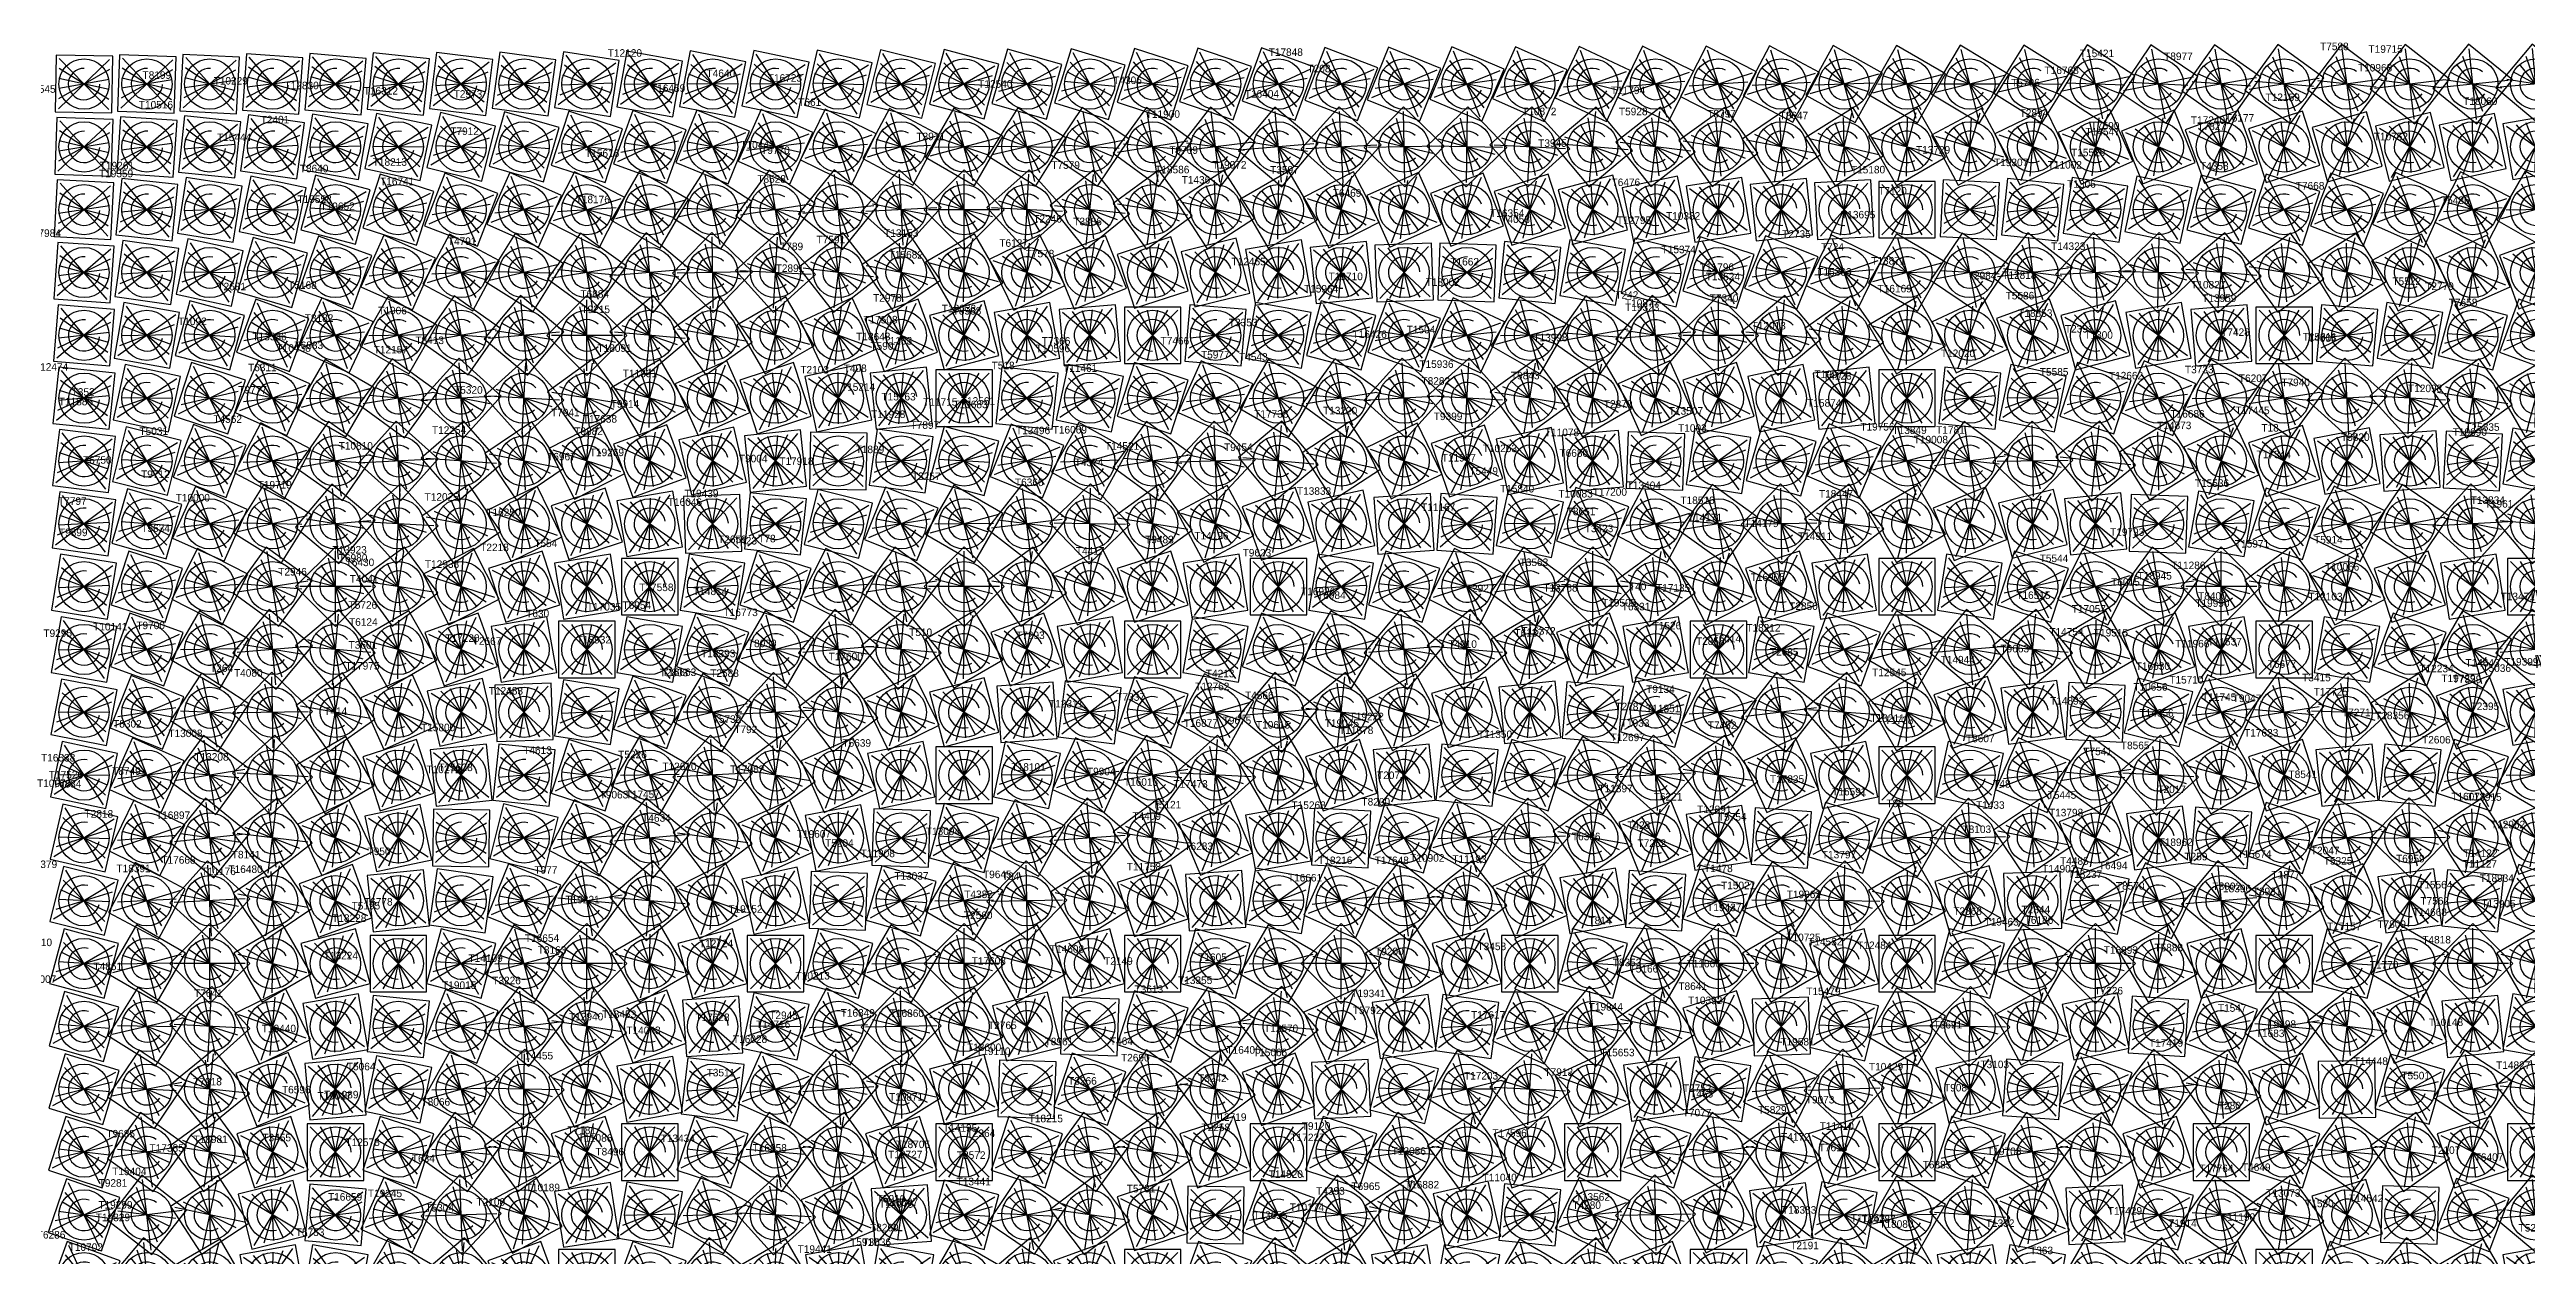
# Model space of a CAD drawing. Header units: metres. Extents: x -45 to 15052, y -45 to 15012.
# Drawn here: x 9045 to 12985, y 7035 to 8955 of the extents above; entities that cross this region are included whole.
import ezdxf

# ---------------------------------------------------------------- set-up
doc = ezdxf.new("R2010")
doc.units = ezdxf.units.M
for name, color, linetype in [('L0', 1, 'Continuous'), ('L1', 2, 'Continuous'), ('L10', 4, 'Continuous'), ('L11', 5, 'Continuous'), ('L2', 3, 'Continuous'), ('L3', 4, 'Continuous'), ('L4', 5, 'Continuous'), ('L5', 6, 'Continuous'), ('L6', 7, 'Continuous'), ('L7', 1, 'Continuous'), ('L8', 2, 'Continuous'), ('L9', 3, 'Continuous')]:
    doc.layers.add(name, color=color, linetype=linetype)

# ---------------------------------------------------------------- blocks, each defined once
blk = doc.blocks.new('CELL')
for p, q in [((-40, -40), (40, 40)), ((40, -40), (-40, 40)), ((-24, -40), (24, 40)), ((24, -40), (-24, 40)), ((-8, -40), (8, 40)), ((8, -40), (-8, 40))]:
    blk.add_line(p, q)
blk.add_lwpolyline([(-45, -45), (45, -45), (45, 45), (-45, 45)], close=True)
blk.add_circle((0, 0), 40)
blk.add_arc((0, 0), 25, 0, 270)

msp = doc.modelspace()

# ---------------------------------------------------------------- block references
at = {"layer": 'L0'}
for p, rotation in [((9100, 8900), 89), ((10300, 8900), 77.00000000000001), ((11500, 8900), 65), ((12700, 8900), 53), ((9200, 8800), 86.00000000000001), ((10400, 8800), 62), ((11600, 8800), 38), ((12800, 8800), 14), ((9300, 8700), 81), ((10500, 8700), 45), ((11700, 8700), 9), ((12900, 8700), 63), ((9400, 8600), 74), ((10600, 8600), 26), ((11800, 8600), 68), ((13000, 8600), 20), ((9500, 8500), 65), ((11900, 8500), 35), ((10700, 8500), 5), ((9600, 8400), 54), ((10800, 8400), 72), ((9700, 8300), 41), ((10900, 8300), 47), ((12100, 8300), 53), ((9800, 8200), 26), ((11000, 8200), 20), ((12200, 8200), 14), ((12300, 8100), 63), ((9900, 8100), 9), ((11100, 8100), 81), ((10000, 8000), 80), ((11200, 8000), 50), ((12400, 8000), 20), ((10100, 7900), 59.00000000000001), ((12500, 7900), 65), ((11300, 7900), 17), ((10200, 7800), 36), ((11400, 7800), 72), ((12600, 7800), 18), ((11500, 7700), 35), ((9100, 7700), 77.00000000000001), ((10300, 7700), 11), ((12700, 7700), 59.00000000000001), ((9200, 7600), 62), ((10400, 7600), 74), ((11600, 7600), 86.00000000000001), ((12800, 7600), 8), ((9300, 7500), 45), ((10500, 7500), 45), ((11700, 7500), 45), ((12900, 7500), 45), ((9400, 7400), 26), ((10600, 7400), 14), ((13000, 7400), 80), ((11800, 7400), 2), ((9500, 7300), 5), ((10700, 7300), 71), ((11900, 7300), 47), ((9600, 7200), 72), ((10800, 7200), 36), ((9700, 7100), 47), ((10900, 7100), 89), ((12100, 7100), 41), ((9800, 7000), 20), ((11000, 7000), 50), ((12200, 7000), 80)]:
    msp.add_blockref('CELL', p, dxfattribs=dict(at, rotation=rotation))
for p in [(12000, 8400), (12000, 7200)]:
    msp.add_blockref('CELL', p, dxfattribs=at)
at = {"layer": 'L1'}
for p, rotation in [((9200, 8900), 87.99999999999999), ((10400, 8900), 76), ((11600, 8900), 64), ((12800, 8900), 52.00000000000001), ((9300, 8800), 84), ((10500, 8800), 59.99999999999999), ((11700, 8800), 36), ((12900, 8800), 12), ((9400, 8700), 78), ((10600, 8700), 42), ((11800, 8700), 6), ((13000, 8700), 59.99999999999999), ((9500, 8600), 70), ((10700, 8600), 22), ((11900, 8600), 64), ((9600, 8500), 59.99999999999999), ((12000, 8500), 30), ((9700, 8400), 48), ((10900, 8400), 66), ((12100, 8400), 84), ((9800, 8300), 34), ((11000, 8300), 40), ((12200, 8300), 46), ((9900, 8200), 18), ((11100, 8200), 12), ((12300, 8200), 6), ((11200, 8100), 72), ((12400, 8100), 54), ((10100, 8000), 70), ((11300, 8000), 40), ((12500, 8000), 10), ((10200, 7900), 48), ((12600, 7900), 54), ((11400, 7900), 6), ((9100, 7800), 78), ((10300, 7800), 24), ((11500, 7800), 59.99999999999999), ((12700, 7800), 6), ((12800, 7700), 46), ((9200, 7700), 64), ((10400, 7700), 87.99999999999999), ((11600, 7700), 22), ((9300, 7600), 48), ((10500, 7600), 59.99999999999999), ((11700, 7600), 72), ((12900, 7600), 84), ((9400, 7500), 30), ((10600, 7500), 30), ((11800, 7500), 30), ((13000, 7500), 30), ((9500, 7400), 10), ((11900, 7400), 76), ((10700, 7400), 87.99999999999999), ((9600, 7300), 78), ((10800, 7300), 54), ((12000, 7300), 30), ((9700, 7200), 54), ((10900, 7200), 18), ((12100, 7200), 72), ((9800, 7100), 28), ((11000, 7100), 70), ((12200, 7100), 22), ((11100, 7000), 30), ((12300, 7000), 59.99999999999999)]:
    msp.add_blockref('CELL', p, dxfattribs=dict(at, rotation=rotation))
for p in [(10800, 8500), (10000, 8100), (9900, 7000)]:
    msp.add_blockref('CELL', p, dxfattribs=at)
at = {"layer": 'L10'}
for p, rotation in [((10100, 8900), 79), ((11300, 8900), 67.00000000000001), ((12500, 8900), 55), ((10200, 8800), 66), ((11400, 8800), 42), ((12600, 8800), 18), ((10300, 8700), 51), ((11500, 8700), 15), ((12700, 8700), 68.99999999999999), ((9100, 8700), 87), ((9200, 8600), 82), ((10400, 8600), 34), ((11600, 8600), 76), ((12800, 8600), 28), ((9300, 8500), 75.00000000000001), ((10500, 8500), 15), ((11700, 8500), 45), ((12900, 8500), 75.00000000000001), ((9400, 8400), 66), ((10600, 8400), 84), ((11800, 8400), 12), ((13000, 8400), 30), ((9500, 8300), 55), ((10700, 8300), 61), ((11900, 8300), 67.00000000000001), ((9600, 8200), 42), ((10800, 8200), 36), ((12000, 8200), 30), ((9700, 8100), 27), ((10900, 8100), 9), ((12100, 8100), 81), ((9800, 8000), 10), ((11000, 8000), 70), ((12200, 8000), 40), ((11100, 7900), 39), ((9900, 7900), 81), ((12300, 7900), 87), ((10000, 7800), 59.99999999999999), ((11200, 7800), 6), ((12400, 7800), 42), ((10100, 7700), 37), ((11300, 7700), 61), ((12500, 7700), 85), ((10200, 7600), 12), ((11400, 7600), 24), ((12600, 7600), 36), ((9100, 7500), 75.00000000000001), ((10300, 7500), 75.00000000000001), ((11500, 7500), 75.00000000000001), ((12700, 7500), 75.00000000000001), ((9200, 7400), 58), ((10400, 7400), 46), ((11600, 7400), 34), ((12800, 7400), 22), ((9300, 7300), 39), ((10500, 7300), 15), ((11700, 7300), 81), ((12900, 7300), 57.00000000000001), ((9400, 7200), 18), ((10600, 7200), 72), ((11800, 7200), 36), ((9500, 7100), 85), ((10700, 7100), 37), ((11900, 7100), 79), ((9600, 7000), 59.99999999999999), ((12000, 7000), 30)]:
    msp.add_blockref('CELL', p, dxfattribs=dict(at, rotation=rotation))
for p in [(13000, 7200), (10800, 7000)]:
    msp.add_blockref('CELL', p, dxfattribs=at)
at = {"layer": 'L11'}
for p, rotation in [((10200, 8900), 78), ((11400, 8900), 66), ((12600, 8900), 54), ((9100, 8800), 87.99999999999999), ((10300, 8800), 64), ((11500, 8800), 40), ((12700, 8800), 16), ((9200, 8700), 84), ((10400, 8700), 48), ((11600, 8700), 12), ((12800, 8700), 66), ((9300, 8600), 78), ((10500, 8600), 30), ((11700, 8600), 72), ((12900, 8600), 24), ((9400, 8500), 70), ((10600, 8500), 10), ((11800, 8500), 40), ((13000, 8500), 70), ((9500, 8400), 59.99999999999999), ((10700, 8400), 78), ((11900, 8400), 6), ((9600, 8300), 48), ((10800, 8300), 54), ((12000, 8300), 59.99999999999999), ((9700, 8200), 34), ((10900, 8200), 28), ((12100, 8200), 22), ((9800, 8100), 18), ((12200, 8100), 72), ((11100, 8000), 59.99999999999999), ((12300, 8000), 30), ((11200, 7900), 28), ((10000, 7900), 70), ((12400, 7900), 76), ((10100, 7800), 48), ((11300, 7800), 84), ((12500, 7800), 30), ((11400, 7700), 48), ((10200, 7700), 24), ((12600, 7700), 72), ((9100, 7600), 76), ((10300, 7600), 87.99999999999999), ((11500, 7600), 10), ((12700, 7600), 22), ((9200, 7500), 59.99999999999999), ((10400, 7500), 59.99999999999999), ((11600, 7500), 59.99999999999999), ((12800, 7500), 59.99999999999999), ((9300, 7400), 42), ((10500, 7400), 30), ((11700, 7400), 18), ((12900, 7400), 6), ((9400, 7300), 22), ((10600, 7300), 87.99999999999999), ((11800, 7300), 64), ((13000, 7300), 40), ((10700, 7200), 54), ((11900, 7200), 18), ((9600, 7100), 66), ((10800, 7100), 18), ((12000, 7100), 59.99999999999999), ((9700, 7000), 40), ((10900, 7000), 70), ((12100, 7000), 10)]:
    msp.add_blockref('CELL', p, dxfattribs=dict(at, rotation=rotation))
for p in [(11000, 8100), (9900, 8000), (9500, 7200)]:
    msp.add_blockref('CELL', p, dxfattribs=at)
at = {"layer": 'L2'}
for p, rotation in [((9300, 8900), 87), ((10500, 8900), 75.00000000000001), ((11700, 8900), 63), ((12900, 8900), 51), ((9400, 8800), 82), ((10600, 8800), 58), ((11800, 8800), 34), ((13000, 8800), 10), ((9500, 8700), 75.00000000000001), ((10700, 8700), 39), ((11900, 8700), 3), ((9600, 8600), 66), ((10800, 8600), 18), ((12000, 8600), 59.99999999999999), ((9700, 8500), 55), ((12100, 8500), 25), ((10900, 8500), 85), ((9800, 8400), 42), ((11000, 8400), 59.99999999999999), ((12200, 8400), 78), ((9900, 8300), 27), ((11100, 8300), 33), ((12300, 8300), 39), ((10000, 8200), 10), ((11200, 8200), 4), ((12400, 8200), 87.99999999999999), ((11300, 8100), 63), ((12500, 8100), 45), ((10100, 8100), 81), ((10200, 8000), 59.99999999999999), ((11400, 8000), 30), ((10300, 7900), 37), ((12700, 7900), 43.00000000000001), ((9100, 7900), 79), ((11500, 7900), 85), ((9200, 7800), 66), ((10400, 7800), 12), ((11600, 7800), 48), ((12800, 7800), 84), ((9300, 7700), 51), ((10500, 7700), 75.00000000000001), ((11700, 7700), 9), ((12900, 7700), 33), ((9400, 7600), 34), ((10600, 7600), 46), ((11800, 7600), 58), ((13000, 7600), 70), ((9500, 7500), 15), ((10700, 7500), 15), ((11900, 7500), 15), ((9600, 7400), 84), ((10800, 7400), 72), ((12000, 7400), 59.99999999999999), ((9700, 7300), 61), ((10900, 7300), 37), ((12100, 7300), 13), ((9800, 7200), 36), ((12200, 7200), 54), ((9900, 7100), 9), ((11100, 7100), 51), ((12300, 7100), 3), ((10000, 7000), 70), ((12400, 7000), 40), ((11200, 7000), 10)]:
    msp.add_blockref('CELL', p, dxfattribs=dict(at, rotation=rotation))
for p in [(12600, 8000), (11000, 7200)]:
    msp.add_blockref('CELL', p, dxfattribs=at)
at = {"layer": 'L3'}
for p, rotation in [((9400, 8900), 86.00000000000001), ((10600, 8900), 74), ((11800, 8900), 62), ((13000, 8900), 50), ((9500, 8800), 80), ((10700, 8800), 56), ((11900, 8800), 32), ((9600, 8700), 72), ((10800, 8700), 36), ((9700, 8600), 62), ((10900, 8600), 14), ((12100, 8600), 56), ((9800, 8500), 50), ((11000, 8500), 80), ((12200, 8500), 20), ((9900, 8400), 36), ((11100, 8400), 54), ((12300, 8400), 72), ((10000, 8300), 20), ((11200, 8300), 26), ((12400, 8300), 32), ((10100, 8200), 2), ((11300, 8200), 86.00000000000001), ((12500, 8200), 80), ((10200, 8100), 72), ((11400, 8100), 54), ((12600, 8100), 36), ((9100, 8000), 80), ((10300, 8000), 50), ((11500, 8000), 20), ((12700, 8000), 80), ((10400, 7900), 26), ((12800, 7900), 32), ((9200, 7900), 68), ((11600, 7900), 74), ((9300, 7800), 54), ((11700, 7800), 36), ((12900, 7800), 72), ((9400, 7700), 38), ((10600, 7700), 62), ((11800, 7700), 86.00000000000001), ((13000, 7700), 20), ((9500, 7600), 20), ((10700, 7600), 32), ((11900, 7600), 43.99999999999999), ((9700, 7400), 68), ((10900, 7400), 56), ((12100, 7400), 43.99999999999999), ((9800, 7300), 43.99999999999999), ((11000, 7300), 20), ((12200, 7300), 86.00000000000001), ((9900, 7200), 18), ((11100, 7200), 72), ((12300, 7200), 36), ((10000, 7100), 80), ((11200, 7100), 32), ((12400, 7100), 74), ((10100, 7000), 50), ((12500, 7000), 20), ((11300, 7000), 80)]:
    msp.add_blockref('CELL', p, dxfattribs=dict(at, rotation=rotation))
for p in [(12000, 8700), (10500, 7800), (9600, 7500), (10800, 7500), (12000, 7500)]:
    msp.add_blockref('CELL', p, dxfattribs=at)
at = {"layer": 'L4'}
for p, rotation in [((9500, 8900), 85), ((10700, 8900), 73), ((11900, 8900), 61), ((9600, 8800), 78), ((10800, 8800), 54), ((12000, 8800), 30), ((9700, 8700), 68.99999999999999), ((10900, 8700), 33), ((12100, 8700), 87), ((9800, 8600), 58), ((11000, 8600), 10), ((12200, 8600), 52.00000000000001), ((9900, 8500), 45), ((11100, 8500), 75.00000000000001), ((12300, 8500), 15), ((10000, 8400), 30), ((11200, 8400), 48), ((12400, 8400), 66), ((10100, 8300), 13), ((11300, 8300), 19), ((12500, 8300), 25), ((10200, 8200), 84), ((11400, 8200), 78), ((12600, 8200), 72), ((10300, 8100), 63), ((11500, 8100), 45), ((12700, 8100), 27), ((9100, 8100), 81), ((9200, 8000), 70), ((10400, 8000), 40), ((11600, 8000), 10), ((12800, 8000), 70), ((9300, 7900), 57.00000000000001), ((11700, 7900), 63), ((10500, 7900), 15), ((12900, 7900), 21), ((9400, 7800), 42), ((10600, 7800), 78), ((11800, 7800), 24), ((13000, 7800), 59.99999999999999), ((10700, 7700), 49), ((9500, 7700), 25), ((11900, 7700), 73), ((9600, 7600), 6), ((10800, 7600), 18), ((12000, 7600), 30), ((9700, 7500), 75.00000000000001), ((10900, 7500), 75.00000000000001), ((12100, 7500), 75.00000000000001), ((9800, 7400), 52.00000000000001), ((11000, 7400), 40), ((12200, 7400), 28), ((9900, 7300), 27), ((11100, 7300), 3), ((12300, 7300), 68.99999999999999), ((11200, 7200), 54), ((12400, 7200), 18), ((10100, 7100), 61), ((11300, 7100), 13), ((12500, 7100), 55), ((10200, 7000), 30), ((11400, 7000), 59.99999999999999)]:
    msp.add_blockref('CELL', p, dxfattribs=dict(at, rotation=rotation))
for p in [(10000, 7200), (12600, 7000)]:
    msp.add_blockref('CELL', p, dxfattribs=at)
at = {"layer": 'L5'}
for p, rotation in [((9600, 8900), 84), ((10800, 8900), 72), ((12000, 8900), 59.99999999999999), ((9700, 8800), 76), ((10900, 8800), 52.00000000000001), ((12100, 8800), 28), ((9800, 8700), 66), ((11000, 8700), 30), ((12200, 8700), 84), ((9900, 8600), 54), ((11100, 8600), 6), ((12300, 8600), 48), ((10000, 8500), 40), ((11200, 8500), 70), ((12400, 8500), 10), ((10100, 8400), 24), ((11300, 8400), 42), ((12500, 8400), 59.99999999999999), ((11400, 8300), 12), ((12600, 8300), 18), ((10200, 8300), 6), ((9100, 8200), 82), ((10300, 8200), 76), ((11500, 8200), 70), ((12700, 8200), 64), ((9200, 8100), 72), ((10400, 8100), 54), ((11600, 8100), 36), ((12800, 8100), 18), ((9300, 8000), 59.99999999999999), ((10500, 8000), 30), ((12900, 8000), 59.99999999999999), ((9400, 7900), 46), ((11800, 7900), 52.00000000000001), ((10600, 7900), 4), ((13000, 7900), 10), ((9500, 7800), 30), ((10700, 7800), 66), ((11900, 7800), 12), ((10800, 7700), 36), ((9600, 7700), 12), ((12000, 7700), 59.99999999999999), ((9700, 7600), 82), ((10900, 7600), 4), ((12100, 7600), 16), ((9800, 7500), 59.99999999999999), ((11000, 7500), 59.99999999999999), ((12200, 7500), 59.99999999999999), ((9900, 7400), 36), ((11100, 7400), 24), ((12300, 7400), 12), ((10000, 7300), 10), ((11200, 7300), 76), ((12400, 7300), 52.00000000000001), ((10100, 7200), 72), ((11300, 7200), 36), ((10200, 7100), 42), ((11400, 7100), 84), ((12600, 7100), 36), ((9100, 7000), 70), ((11500, 7000), 40), ((12700, 7000), 70), ((10300, 7000), 10)]:
    msp.add_blockref('CELL', p, dxfattribs=dict(at, rotation=rotation))
for p in [(11700, 8000), (12500, 7200)]:
    msp.add_blockref('CELL', p, dxfattribs=at)
at = {"layer": 'L6'}
for p, rotation in [((9700, 8900), 83.00000000000001), ((10900, 8900), 71), ((12100, 8900), 59.00000000000001), ((9800, 8800), 74), ((11000, 8800), 50), ((12200, 8800), 26), ((9900, 8700), 63), ((11100, 8700), 27), ((12300, 8700), 81), ((10000, 8600), 50), ((11200, 8600), 2), ((12400, 8600), 43.99999999999999), ((10100, 8500), 35), ((11300, 8500), 65), ((12500, 8500), 5), ((10200, 8400), 18), ((11400, 8400), 36), ((12600, 8400), 54), ((9100, 8300), 83.00000000000001), ((10300, 8300), 89), ((11500, 8300), 5), ((12700, 8300), 11), ((9200, 8200), 74), ((10400, 8200), 68), ((11600, 8200), 62), ((12800, 8200), 56), ((9300, 8100), 63), ((10500, 8100), 45), ((11700, 8100), 27), ((12900, 8100), 9), ((9400, 8000), 50), ((10600, 8000), 20), ((11800, 8000), 80), ((13000, 8000), 50), ((9500, 7900), 35), ((11900, 7900), 41), ((10700, 7900), 83.00000000000001), ((9600, 7800), 18), ((10800, 7800), 54), ((12100, 7700), 47), ((9700, 7700), 89), ((10900, 7700), 23), ((9800, 7600), 68), ((11000, 7600), 80), ((12200, 7600), 2), ((9900, 7500), 45), ((11100, 7500), 45), ((12300, 7500), 45), ((10000, 7400), 20), ((11200, 7400), 8), ((12400, 7400), 86.00000000000001), ((10100, 7300), 83.00000000000001), ((11300, 7300), 59.00000000000001), ((12500, 7300), 35), ((10200, 7200), 54), ((11400, 7200), 18), ((12600, 7200), 72), ((9100, 7100), 71), ((10300, 7100), 23), ((11500, 7100), 65), ((12700, 7100), 17), ((9200, 7000), 50), ((11600, 7000), 20), ((12800, 7000), 50), ((10400, 7000), 80)]:
    msp.add_blockref('CELL', p, dxfattribs=dict(at, rotation=rotation))
msp.add_blockref('CELL', (12000, 7800), dxfattribs=at)
at = {"layer": 'L7'}
for p, rotation in [((9800, 8900), 82), ((11000, 8900), 70), ((12200, 8900), 58), ((9900, 8800), 72), ((11100, 8800), 48), ((12300, 8800), 24), ((10000, 8700), 59.99999999999999), ((11200, 8700), 24), ((12400, 8700), 78), ((10100, 8600), 46), ((11300, 8600), 87.99999999999999), ((12500, 8600), 40), ((10200, 8500), 30), ((11400, 8500), 59.99999999999999), ((9100, 8400), 84), ((10300, 8400), 12), ((11500, 8400), 30), ((12700, 8400), 48), ((9200, 8300), 76), ((10400, 8300), 82), ((11600, 8300), 87.99999999999999), ((12800, 8300), 4), ((9300, 8200), 66), ((10500, 8200), 59.99999999999999), ((11700, 8200), 54), ((12900, 8200), 48), ((9400, 8100), 54), ((10600, 8100), 36), ((11800, 8100), 18), ((9500, 8000), 40), ((10700, 8000), 10), ((11900, 8000), 70), ((9600, 7900), 24), ((12000, 7900), 30), ((10800, 7900), 72), ((9700, 7800), 6), ((10900, 7800), 42), ((12100, 7800), 78), ((12200, 7700), 34), ((9800, 7700), 76), ((11000, 7700), 10), ((9900, 7600), 54), ((11100, 7600), 66), ((12300, 7600), 78), ((10000, 7500), 30), ((11200, 7500), 30), ((12400, 7500), 30), ((10100, 7400), 4), ((11300, 7400), 82), ((12500, 7400), 70), ((10200, 7300), 66), ((11400, 7300), 42), ((12600, 7300), 18), ((9100, 7200), 72), ((10300, 7200), 36), ((12700, 7200), 54), ((9200, 7100), 52.00000000000001), ((10400, 7100), 4), ((11600, 7100), 46), ((12800, 7100), 87.99999999999999), ((9300, 7000), 30), ((10500, 7000), 59.99999999999999), ((12900, 7000), 30)]:
    msp.add_blockref('CELL', p, dxfattribs=dict(at, rotation=rotation))
for p in [(12600, 8500), (13000, 8100), (11500, 7200), (11700, 7000)]:
    msp.add_blockref('CELL', p, dxfattribs=at)
at = {"layer": 'L8'}
for p, rotation in [((9900, 8900), 81), ((11100, 8900), 68.99999999999999), ((12300, 8900), 57.00000000000001), ((10000, 8800), 70), ((11200, 8800), 46), ((12400, 8800), 22), ((10100, 8700), 57.00000000000001), ((11300, 8700), 21), ((12500, 8700), 75.00000000000001), ((10200, 8600), 42), ((11400, 8600), 84), ((12600, 8600), 36), ((10300, 8500), 25), ((11500, 8500), 55), ((9100, 8500), 85), ((12700, 8500), 85), ((9200, 8400), 78), ((10400, 8400), 6), ((11600, 8400), 24), ((12800, 8400), 42), ((9300, 8300), 68.99999999999999), ((10500, 8300), 75.00000000000001), ((11700, 8300), 81), ((12900, 8300), 87), ((9400, 8200), 58), ((10600, 8200), 52.00000000000001), ((11800, 8200), 46), ((13000, 8200), 40), ((9500, 8100), 45), ((10700, 8100), 27), ((11900, 8100), 9), ((9600, 8000), 30), ((12000, 8000), 59.99999999999999), ((10900, 7900), 61), ((9700, 7900), 13), ((12100, 7900), 19), ((9800, 7800), 84), ((11000, 7800), 30), ((12200, 7800), 66), ((9900, 7700), 63), ((11100, 7700), 87), ((12300, 7700), 21), ((10000, 7600), 40), ((11200, 7600), 52.00000000000001), ((12400, 7600), 64), ((10100, 7500), 15), ((11300, 7500), 15), ((12500, 7500), 15), ((10200, 7400), 78), ((11400, 7400), 66), ((12600, 7400), 54), ((9100, 7300), 73), ((10300, 7300), 49), ((11500, 7300), 25), ((12700, 7300), 1), ((9200, 7200), 54), ((10400, 7200), 18), ((11600, 7200), 72), ((12800, 7200), 36), ((9300, 7100), 33), ((10500, 7100), 75.00000000000001), ((11700, 7100), 27), ((12900, 7100), 68.99999999999999), ((10600, 7000), 40), ((11800, 7000), 70), ((9400, 7000), 10), ((13000, 7000), 10)]:
    msp.add_blockref('CELL', p, dxfattribs=dict(at, rotation=rotation))
msp.add_blockref('CELL', (10800, 8000), dxfattribs=at)
at = {"layer": 'L9'}
for p, rotation in [((10000, 8900), 80), ((11200, 8900), 68), ((12400, 8900), 56), ((10100, 8800), 68), ((11300, 8800), 43.99999999999999), ((12500, 8800), 20), ((10200, 8700), 54), ((11400, 8700), 18), ((12600, 8700), 72), ((9100, 8600), 86.00000000000001), ((10300, 8600), 38), ((11500, 8600), 80), ((12700, 8600), 32), ((9200, 8500), 80), ((10400, 8500), 20), ((11600, 8500), 50), ((12800, 8500), 80), ((9300, 8400), 72), ((11700, 8400), 18), ((12900, 8400), 36), ((9400, 8300), 62), ((10600, 8300), 68), ((11800, 8300), 74), ((13000, 8300), 80), ((9500, 8200), 50), ((10700, 8200), 43.99999999999999), ((11900, 8200), 38), ((9600, 8100), 36), ((10800, 8100), 18), ((9700, 8000), 20), ((10900, 8000), 80), ((12100, 8000), 50), ((11000, 7900), 50), ((9800, 7900), 2), ((12200, 7900), 8), ((9900, 7800), 72), ((11100, 7800), 18), ((12300, 7800), 54), ((10000, 7700), 50), ((11200, 7700), 74), ((12400, 7700), 8), ((10100, 7600), 26), ((11300, 7600), 38), ((12500, 7600), 50), ((9100, 7400), 74), ((10300, 7400), 62), ((11500, 7400), 50), ((12700, 7400), 38), ((9200, 7300), 56), ((10400, 7300), 32), ((11600, 7300), 8), ((12800, 7300), 74), ((9300, 7200), 36), ((11700, 7200), 54), ((12900, 7200), 18), ((9400, 7100), 14), ((10600, 7100), 56), ((11800, 7100), 8), ((13000, 7100), 50), ((10700, 7000), 20), ((11900, 7000), 50), ((9500, 7000), 80)]:
    msp.add_blockref('CELL', p, dxfattribs=dict(at, rotation=rotation))
for p in [(10500, 8400), (12000, 8100), (10200, 7500), (11400, 7500), (12600, 7500), (10500, 7200)]:
    msp.add_blockref('CELL', p, dxfattribs=at)

# ---------------------------------------------------------------- texts
at = {"layer": 'L3'}
for s, p in [('T12120', (9933.2, 8943.5)), ('T17848', (10984.5, 8944.8)), ('T15421', (12275, 8942.8)), ('T8977', (12409, 8938.2)), ('T7588', (12657.1, 8953.9)), ('T19715', (12734.2, 8949.7)), ('T8199', (9193.1, 8908.3)), ('T10229', (9306.2, 8899.2)), ('T4640', (10090.3, 8911.1)), ('T16723', (10187.8, 8903.7)), ('T12540', (10522.5, 8894.1)), ('T4306', (10737.3, 8900)), ('T208', (11046.3, 8918.7)), ('T5706', (12165.8, 8896.3)), ('T16768', (12218.8, 8915.9)), ('T10968', (12717.4, 8920)), ('T10545', (9000.4, 8886.1)), ('T10516', (9187.2, 8861.1)), ('T12830', (9419, 8891.7)), ('T16312', (9545, 8883.2)), ('T2973', (9688, 8878.2)), ('T16459', (10002, 8887.4)), ('T661', (10236.2, 8865.1)), ('T16404', (10946.6, 8878.4)), ('T11794', (11529, 8884)), ('T12159', (12570.4, 8872.9)), ('T18060', (12884.7, 8866.7)), ('T2401', (9381.1, 8837.4)), ('T7912', (9682.7, 8818.9)), ('T11900', (10789, 8846.2)), ('T10872', (11387.8, 8850.4)), ('T5928', (11541.7, 8850.3)), ('T8797', (11682.2, 8846.9)), ('T8647', (11797.2, 8844)), ('T2894', (12179.2, 8847.8)), ('T14547', (12283.9, 8818.3)), ('T7590', (12292.4, 8827.6)), ('T17240', (12451.6, 8836.6)), ('T7827', (12462, 8826.8)), ('T6177', (12506.8, 8840.3)), ('T15444', (9311.6, 8809.2)), ('T15616', (9897.1, 8783.9)), ('T10442', (10144.1, 8797.4)), ('T9770', (10177.2, 8788.7)), ('T3911', (10424.2, 8810.6)), ('T9709', (10826.5, 8788.9)), ('T3945', (11413.3, 8800)), ('T13729', (12014.2, 8789.3)), ('T15529', (12261, 8785.1)), ('T10752', (12742.5, 8810.4)), ('T19359', (9123.8, 8751.6)), ('T19261', (9125.1, 8764.2)), ('T8640', (9443.3, 8759.6)), ('T18213', (9559.3, 8769.9)), ('T16741', (9571, 8739)), ('T8528', (10171.1, 8742.9)), ('T7579', (10638.8, 8765)), ('T18586', (10804, 8757.9)), ('T1436', (10846.1, 8741.6)), ('T19072', (10894.8, 8765.5)), ('T3597', (10986.9, 8757.5)), ('T6476', (11530, 8737.6)), ('T15180', (11910.8, 8757.8)), ('T19307', (12138.4, 8769.3)), ('T11002', (12223.8, 8765.4)), ('T4358', (12466.1, 8763.6)), ('T19558', (9439.5, 8710.8)), ('T19652', (9476.2, 8699.5)), ('T18176', (9882.1, 8710.3)), ('T6469', (11086.5, 8720.6)), ('T7120', (11954.2, 8723.9)), ('T1306', (12254.8, 8734.9)), ('T7668', (12618.5, 8732.1)), ('T5436', (12849.5, 8709.1)), ('T17984', (9008.8, 8656.7)), ('T13153', (10372.9, 8656.8)), ('T2246', (10610.1, 8679.5)), ('T3886', (10673.7, 8675.3)), ('T16354', (11336.9, 8688.6)), ('T4058', (11354.6, 8678.8)), ('T12795', (11538.5, 8677.2)), ('T10382', (11616.6, 8684.1)), ('T13695', (11895.2, 8686.1)), ('T4791', (9678.8, 8643.9)), ('T789', (10207.4, 8635.6)), ('T7591', (10265.4, 8646.5)), ('T15682', (10380.1, 8622.3)), ('T6127', (10556.1, 8640.9)), ('T7578', (10598, 8624.1)), ('T15374', (11609.6, 8630.7)), ('T2735', (11801.4, 8655.3)), ('T724', (11863.2, 8634.7)), ('T14323', (12229.3, 8635.9)), ('T2891', (10200.3, 8600.9)), ('T12465', (10925.4, 8611.5)), ('T19710', (11079.9, 8587.8)), ('T18002', (11234.3, 8578.8)), ('T1662', (11273.6, 8611.2)), ('T11796', (11670.4, 8602.6)), ('T13624', (11679.9, 8587.6)), ('T15303', (11857.3, 8595)), ('T13871', (11943.1, 8612.7)), ('T2984', (12096.7, 8589.2)), ('T12818', (12151.5, 8589.8)), ('T5522', (12772.2, 8580.1)), ('T2681', (9312.2, 8571.7)), ('T5168', (9424.8, 8574)), ('T6884', (9889.7, 8559.9)), ('T2978', (10355.2, 8553.6)), ('T15964', (11040.8, 8568.2)), ('T242', (11536, 8558.2)), ('T10877', (11551.3, 8545.5)), ('T19323', (11551.6, 8538.6)), ('T7340', (11686.3, 8553.2)), ('T16169', (11953.2, 8568.4)), ('T5586', (12156.9, 8557.2)), ('T10827', (12452.1, 8574.6)), ('T13959', (12469.5, 8553.1)), ('T2779', (12824.4, 8572.2)), ('T7658', (12861.8, 8546.3)), ('T1092', (9249.7, 8516.3)), ('T8182', (9451.2, 8521.5)), ('T1906', (9568.1, 8533.5)), ('T9215', (9891.2, 8535.4)), ('T17508', (10339.8, 8519)), ('T18033', (10464.7, 8536.7)), ('T8538', (10481.9, 8533.1)), ('T3353', (10921.2, 8514.5)), ('T1504', (11204.1, 8503.2)), ('T12013', (11752.8, 8509.4)), ('T18853', (12176.9, 8529.4)), ('T2391', (12251.2, 8504.3)), ('T7428', (12499.8, 8499.1)), ('T13336', (9367.9, 8492.1)), ('T10438', (9406.3, 8473.9)), ('T6883', (9434.9, 8478.2)), ('T12157', (9560.9, 8471.3)), ('T8413', (9627.1, 8486.1)), ('T18091', (9916.8, 8473.7)), ('T18648', (10328.4, 8492.1)), ('T5907', (10351, 8477)), ('T1153', (10371.9, 8485.4)), ('T10596', (10614.2, 8473.2)), ('T7366', (10623.6, 8485.2)), ('T7466', (10812.6, 8485.4)), ('T5977', (10876.9, 8463.2)), ('T4543', (10937.4, 8459.6)), ('T16426', (11118, 8495.8)), ('T13998', (11405.6, 8490.7)), ('T12020', (12053.9, 8465.4)), ('T1300', (12282, 8494.6)), ('T15811', (12629.5, 8491.8)), ('T4005', (12637.9, 8489.5)), ('T12474', (9020.4, 8443.7)), ('T6311', (9360.9, 8442.9)), ('T11891', (9957.1, 8433.4)), ('T2103', (10239.5, 8439.3)), ('T408', (10308.6, 8441.6)), ('T518', (10543.8, 8446.1)), ('T11461', (10657.5, 8441.8)), ('T15936', (11224.2, 8448.2)), ('T8282', (11227.6, 8421.4)), ('T9843', (11369.9, 8430)), ('T19974', (11852.8, 8432.1)), ('T4123', (11866.4, 8429.5)), ('T5585', (12211.3, 8436)), ('T12662', (12321.2, 8429.9)), ('T3733', (12442.1, 8439.6)), ('T6207', (12527.9, 8425.7)), ('T11885', (9059.9, 8388.6)), ('T352', (9080.3, 8403.9)), ('T9777', (9345.4, 8407.2)), ('T5320', (9688.7, 8407.1)), ('T9914', (9937.8, 8384.9)), ('T15214', (10304.2, 8411.7)), ('T15163', (10368.6, 8396.4)), ('T11715', (10434.9, 8388)), ('T13683', (10483, 8384.1)), ('T12561', (10494.8, 8389.6)), ('T2870', (11517.7, 8384.8)), ('T15874', (11841.2, 8386.4)), ('T7940', (12595.4, 8419.1)), ('T12098', (12797, 8409.6)), ('T5031', (9188.2, 8341.5)), ('T4562', (9305.8, 8360.7)), ('T12254', (9653.5, 8343.2)), ('T7941', (9842.9, 8371.2)), ('T9882', (9879.9, 8341.4)), ('T17638', (9893.5, 8361)), ('T11928', (10352.1, 8368.4)), ('T7897', (10414.9, 8351.2)), ('T13496', (10582.5, 8342.7)), ('T16069', (10641, 8343.7)), ('T17738', (10961.5, 8368.9)), ('T13220', (11071, 8374.3)), ('T9399', (11247.2, 8365.1)), ('T13507', (11621.1, 8373.7)), ('T1003', (11635.8, 8346.5)), ('T19756', (11925.7, 8348.5)), ('T13849', (11976.9, 8343)), ('T1781', (12046.3, 8343.4)), ('T14873', (12397.9, 8350.7)), ('T16686', (12419.1, 8369.1)), ('T17445', (12522.4, 8374.6)), ('T18', (12563.7, 8346.8)), ('T15835', (12888.2, 8348.1)), ('T10810', (9505.1, 8318.2)), ('T19269', (9904.6, 8307.7)), ('T1889', (10327.5, 8312.5)), ('T14521', (10724.1, 8318)), ('T9454', (10913.5, 8315.9)), ('T10263', (11325.1, 8314.1)), ('T11078', (11423.9, 8339.5)), ('T6680', (11447.2, 8306.7)), ('T19008', (12010.7, 8328.1)), ('T17344', (12556.1, 8304.5)), ('T3820', (12690.4, 8332)), ('T10690', (12868.1, 8340.1)), ('T6750', (9098.4, 8295.7)), ('T9712', (9190.7, 8272.9)), ('T6967', (9836.8, 8301)), ('T9004', (10141.8, 8297.9)), ('T17918', (10206, 8293.8)), ('T3257', (10417.1, 8269.7)), ('T4374', (10676, 8291.8)), ('T11937', (11259.8, 8299.2)), ('T5449', (11303.8, 8278)), ('T7797', (9058.7, 8230.2)), ('T10000', (9245.8, 8235.6)), ('T19719', (9376.3, 8256.2)), ('T12025', (9641.8, 8236.8)), ('T16046', (10028.7, 8228.6)), ('T19439', (10054.9, 8242.3)), ('T6366', (10580.9, 8260.1)), ('T13833', (11029.5, 8246.2)), ('T15840', (11352.5, 8249.9)), ('T10083', (11445.6, 8241.9)), ('T17200', (11500.1, 8244.7)), ('T13404', (11554.1, 8255.4)), ('T18516', (11639.5, 8231.5)), ('T18447', (11859.9, 8241.8)), ('T15536', (12458, 8258.8)), ('T13834', (12896.7, 8231.7)), ('T1961', (12919, 8225.8)), ('T5634', (9191.1, 8187)), ('T16250', (9740, 8212.3)), ('T11167', (11227, 8220.4)), ('T8651', (11458.7, 8213.7)), ('T3423', (11487.3, 8186.7)), ('T14171', (11651.3, 8204.1)), ('T14179', (11741.3, 8194.8)), ('T9899', (9060.1, 8180.4)), ('T13923', (9495.4, 8152.6)), ('T2218', (9730.3, 8156.5)), ('T554', (9816.3, 8163)), ('T2659', (10108.7, 8169.4)), ('T423', (10134, 8167.1)), ('T78', (10172.6, 8170.5)), ('T4417', (10677.9, 8150.9)), ('T9483', (10788, 8169)), ('T14196', (10866.3, 8175.1)), ('T9623', (10943.1, 8148)), ('T14911', (11826.6, 8174.3)), ('T19793', (12323, 8180.9)), ('T15971', (12521.6, 8162.2)), ('T5914', (12647.5, 8168.7)), ('T2946', (9409, 8117.7)), ('T6980', (9505.3, 8139.8)), ('T6430', (9516.2, 8132.7)), ('T4041', (9522.9, 8106.3)), ('T12938', (9642.3, 8129.9)), ('T3563', (11383.8, 8132.8)), ('T16905', (11751.3, 8109.2)), ('T5544', (12211, 8139.1)), ('T18945', (12366.8, 8111.3)), ('T11286', (12420.3, 8127.9)), ('T10066', (12665, 8125.6)), ('T17558', (9983.3, 8092.9)), ('T14814', (10068.9, 8086.6)), ('T16926', (11036.1, 8086.4)), ('T6984', (11061.5, 8080.4)), ('T2927', (11298.2, 8091.3)), ('T13768', (11421.5, 8092.1)), ('T19505', (11514.9, 8068.4)), ('T40', (11557.8, 8094.3)), ('T17135', (11600.7, 8092.1)), ('T16515', (12173.8, 8080.4)), ('T6015', (12324.7, 8101.4)), ('T19990', (12458.6, 8067.7)), ('T8400', (12463, 8079.2)), ('T12103', (12638.4, 8078.2)), ('T13471', (12944.3, 8078.4)), ('T10141', (9114.6, 8030.3)), ('T9700', (9183.2, 8032.3)), ('T5726', (9520.9, 8064.8)), ('T6124', (9521.6, 8037.7)), ('T630', (9803.4, 8051.3)), ('T17035', (9900, 8062)), ('T6954', (9956.6, 8064.5)), ('T16773', (10117.4, 8053.1)), ('T6331', (11546.3, 8062.3)), ('T1526', (11595.3, 8032)), ('T18212', (11744.3, 8028.5)), ('T2850', (11812.6, 8062.9)), ('T17057', (12262, 8058.6)), ('T9295', (9035.4, 8019.9)), ('T3601', (9520.9, 8001.3)), ('T17220', (9674.8, 8012.1)), ('T2667', (9718.3, 8007.4)), ('T18932', (9883.9, 8009.6)), ('T18393', (10081.7, 7987.6)), ('T8030', (10156.1, 8003.7)), ('T510', (10412.6, 8021.4)), ('T7293', (10582.7, 8016.6)), ('T4910', (11270.3, 8002.6)), ('T6137', (11375.6, 8020.6)), ('T16372', (11386.6, 8023.6)), ('T2856', (11664.3, 8007.2)), ('T6014', (11690.6, 8011.3)), ('T2685', (11781.9, 7990.2)), ('T9663', (12148.6, 7995.4)), ('T14754', (12226.4, 8022)), ('T19515', (12297.3, 8020.7)), ('T11966', (12426.6, 8003.3)), ('T11537', (12478.2, 8006.4)), ('T264', (9300.5, 7964.3)), ('T4080', (9338.6, 7956.7)), ('T17975', (9515.7, 7968)), ('T2803', (10015.7, 7957.3)), ('T16663', (10019.5, 7957.8)), ('T2588', (10096.2, 7956.3)), ('T17600', (10284.5, 7982.8)), ('T4213', (10884.6, 7955.7)), ('T12545', (11944.6, 7957.5)), ('T14944', (12053.5, 7977.8)), ('T16630', (12363.9, 7967.5)), ('T6677', (12573.9, 7970.8)), ('T3415', (12628.5, 7949.4)), ('T12234', (12815.1, 7963.7)), ('T19729', (12850, 7948.1)), ('T14643', (12888.4, 7972.8)), ('T5036', (12915.3, 7964.3)), ('T19399', (12950.1, 7974.4)), ('T12483', (9744, 7928.2)), ('T7337', (10742.2, 7918.3)), ('T12762', (10867.6, 7935.2)), ('T4566', (10946.9, 7920.9)), ('T9134', (11585, 7930.9)), ('T14893', (12227.6, 7912.2)), ('T10656', (12360, 7934.5)), ('T15710', (12417.2, 7945.8)), ('T11745', (12469.4, 7918.1)), ('T9047', (12518.1, 7916.3)), ('T17725', (12646.9, 7926.7)), ('T7529', (12868.2, 7946.7)), ('T8302', (9146.3, 7875.7)), ('T414', (9482.1, 7895.7)), ('T15800', (9636.1, 7869.9)), ('T5732', (10100.1, 7883.2)), ('T12311', (10635.2, 7907.7)), ('T16877', (10849.4, 7876.8)), ('T9675', (10911.3, 7881.1)), ('T10615', (10964.3, 7874.1)), ('T19045', (11073.8, 7876.7)), ('T19222', (11113.3, 7887.2)), ('T2787', (11536.1, 7903.2)), ('T1933', (11544.8, 7877)), ('T11851', (11585, 7900)), ('T7452', (11683.2, 7873.4)), ('T18211', (11941.8, 7884.6)), ('T1738', (11964.5, 7881.3)), ('T14656', (12369.7, 7893.1)), ('T7271', (12692, 7893.8)), ('T18356', (12744.7, 7889)), ('T2395', (12896.5, 7903.6)), ('T13008', (9234.2, 7860.5)), ('T4613', (9798.7, 7833.7)), ('T792', (10134.5, 7866.8)), ('T6639', (10306.5, 7845.2)), ('T11678', (11096.6, 7865.5)), ('T11350', (11317.4, 7859)), ('T12697', (11528.5, 7854.1)), ('T8607', (12093.7, 7852.4)), ('T7541', (12280.5, 7831.7)), ('T8565', (12340.2, 7841.3)), ('T17623', (12536.2, 7861.4)), ('T2606', (12819.3, 7850.4)), ('T16538', (9031.7, 7821.7)), ('T17526', (9044.1, 7794.6)), ('T8749', (9144.8, 7800.5)), ('T13208', (9275.6, 7823)), ('T10272', (9644.8, 7803.1)), ('T15628', (9663.9, 7806.4)), ('T5226', (9949.8, 7826.8)), ('T12610', (10020, 7807.9)), ('T17082', (10127.8, 7803.4)), ('T18101', (10575.4, 7807)), ('T9904', (10695.4, 7799.8)), ('T2073', (11156.9, 7793.8)), ('T8541', (12606.9, 7795.3)), ('T10076', (9025.3, 7781.1)), ('T6834', (9050.4, 7780.3)), ('T9063', (9920.3, 7762.9)), ('T17457', (9961.6, 7763.3)), ('T16013', (10754.3, 7783)), ('T17473', (10833.1, 7780)), ('T8200', (11132.2, 7751.6)), ('T11397', (11509.1, 7772.7)), ('T6221', (11597.2, 7759.6)), ('T17835', (11781.9, 7787.7)), ('T16591', (11881, 7767.7)), ('T48', (12137.1, 7780.2)), ('T5445', (12223.7, 7762.4)), ('T2017', (12398.2, 7771.4)), ('T16078', (12865.8, 7759.9)), ('T13915', (12891.5, 7759.2)), ('T2818', (9100.9, 7732.3)), ('T16897', (9214.5, 7730.2)), ('T4634', (9987.9, 7725.8)), ('T4409', (10767.7, 7728.8)), ('T5121', (10800, 7747)), ('T15268', (11020.9, 7746.2)), ('T428', (11555, 7714.3)), ('T12891', (11666.2, 7739.5)), ('T5754', (11699.3, 7727.6)), ('T80', (11967.2, 7749)), ('T1433', (12109.7, 7746.4)), ('T13798', (12225.8, 7734.4)), ('T12962', (12928.9, 7715.4)), ('T9507', (9551.1, 7672.7)), ('T19607', (10233.9, 7700.4)), ('T5204', (10278.8, 7685.9)), ('T13094', (10439.2, 7704.6)), ('T6283', (10850.4, 7680.8)), ('T6306', (11466.9, 7696.4)), ('T7252', (11571.3, 7685.8)), ('T8103', (12088.3, 7707.8)), ('T18962', (12400.2, 7687.2)), ('T2047', (12642.4, 7674)), ('T5379', (9011.8, 7652.1)), ('T18391', (9151.6, 7645.5)), ('T17668', (9223.1, 7659)), ('T11176', (9287, 7640.9)), ('T16480', (9329.8, 7644.3)), ('T8141', (9335.1, 7667.5)), ('T977', (9816.5, 7643.1)), ('T11908', (10335.5, 7669.4)), ('T13037', (10389, 7633.6)), ('T9645', (10530.1, 7636)), ('T94', (10560.3, 7633.1)), ('T11758', (10758.9, 7648.3)), ('T18216', (11063.3, 7658.4)), ('T17648', (11153.1, 7658.4)), ('T10902', (11209.7, 7662.2)), ('T11193', (11276.7, 7660.4)), ('T1478', (11677.2, 7645.6)), ('T13797', (11864.6, 7667.5)), ('T14902', (12215, 7645)), ('T4485', (12243.5, 7657.3)), ('T18237', (12256, 7636.3)), ('T6494', (12305.2, 7650.1)), ('T259', (12441.3, 7664.4)), ('T15674', (12525.4, 7668.4)), ('T1877', (12579.9, 7635.6)), ('T5325', (12663, 7657.6)), ('T6959', (12777.9, 7661.2)), ('T11127', (12884.1, 7652.9)), ('T14122', (12884.9, 7669.7)), ('T19221', (9865.9, 7595.9)), ('T4382', (10500.3, 7604.3)), ('T16661', (11015.2, 7630.7)), ('T15021', (11704.2, 7618.4)), ('T19061', (11808.7, 7604.2)), ('T8570', (12332.3, 7617.7)), ('T3002', (12485.9, 7617.1)), ('T18396', (12492.9, 7613.5)), ('T8931', (12550, 7608.8)), ('T15564', (12813.1, 7619.6)), ('T7562', (12816.8, 7594)), ('T18934', (12911, 7630.1)), ('T18228', (9494.8, 7566.4)), ('T5195', (9525.7, 7586.2)), ('T6778', (9545.4, 7592.4)), ('T19152', (10125, 7580.9)), ('T2560', (10499.7, 7571)), ('T814', (11493.3, 7562.6)), ('T19437', (11682.1, 7583.5)), ('T2868', (12073.6, 7577.6)), ('T19463', (12123.4, 7560.5)), ('T2844', (12182.2, 7580.1)), ('T6186', (12187.2, 7563.3)), ('T7809', (12748.3, 7556.7)), ('T14668', (12804.4, 7576)), ('T13905', (12913.8, 7589.4)), ('T15010', (8994.8, 7527.8)), ('T16654', (9801.4, 7534.6)), ('T8163', (9821.8, 7515.7)), ('T12724', (10078.3, 7526.1)), ('T14608', (10636.5, 7517.3)), ('T3458', (11316.8, 7521.4)), ('T10725', (11808, 7535.7)), ('T14532', (11842.8, 7528.9)), ('T12484', (11920.8, 7523.1)), ('T16893', (12312.9, 7515.6)), ('T5888', (12393.6, 7519.5)), ('T17157', (12668.4, 7553.2)), ('T4818', (12819.7, 7532.1)), ('T4861', (9115.1, 7489.6)), ('T13224', (9481.5, 7506.8)), ('T14109', (9711.7, 7502.6)), ('T10213', (10232, 7474.7)), ('T17608', (10512.1, 7498.2)), ('T2149', (10722.8, 7498.1)), ('T1605', (10872.5, 7504.2)), ('T9200', (11153.8, 7513.4)), ('T8353', (11531.9, 7495.8)), ('T5166', (11558.7, 7485.8)), ('T11066', (11649.4, 7494)), ('T1770', (12736.2, 7492.1)), ('T6007', (9010.4, 7469.3)), ('T7641', (9275.1, 7446.9)), ('T19015', (9669.7, 7459.7)), ('T3226', (9749.4, 7467.1)), ('T3613', (10771.2, 7453.2)), ('T13355', (10840.4, 7467.5)), ('T19341', (11115.9, 7446.6)), ('T8641', (11636.3, 7458.1)), ('T10392', (11651.8, 7435.5)), ('T15479', (11839.7, 7449.9)), ('T7226', (12298.1, 7450.9)), ('T12940', (9871.6, 7409.6)), ('T18453', (9924.1, 7413.4)), ('T17628', (10072.6, 7408.5)), ('T14716', (10169.1, 7397.4)), ('T2945', (10190.1, 7411.8)), ('T16849', (10303.7, 7415.5)), ('T16860', (10381.8, 7415)), ('T2765', (10538.2, 7395.8)), ('T5792', (11118.5, 7419.6)), ('T17617', (11306.4, 7412.4)), ('T19844', (11493.7, 7425.3)), ('T3691', (12042.3, 7396.8)), ('T1547', (12494.6, 7423.3)), ('T9198', (12573.3, 7397.7)), ('T10148', (12830.2, 7400.6)), ('T19440', (9382.8, 7390.7)), ('T14043', (9962.8, 7387.8)), ('T16028', (10132.3, 7373.8)), ('T18600', (10504.7, 7360.8)), ('T8961', (10628.2, 7370)), ('T464', (10732, 7370.6)), ('T16406', (10917.4, 7356.6)), ('T12570', (10977.1, 7391)), ('T19581', (11798.6, 7369.7)), ('T17419', (12384.8, 7367.7)), ('T1683', (12554.9, 7383)), ('T5064', (9518.2, 7330.2)), ('T14455', (9791.8, 7347.5)), ('T3511', (10090.5, 7320.5)), ('T19110', (10519.3, 7354.5)), ('T2690', (10749.7, 7344.3)), ('T15066', (10959.6, 7352.6)), ('T7913', (11423.3, 7321.3)), ('T15653', (11512.2, 7352.5)), ('T10429', (11939.4, 7330)), ('T3103', (12116.8, 7333.6)), ('T14448', (12710.6, 7338.7)), ('T14827', (12937.2, 7332.4)), ('T7918', (9273.8, 7306.1)), ('T6596', (9414.9, 7293.4)), ('T19017', (9471.1, 7283.6)), ('T11989', (9482.1, 7285.5)), ('T10871', (10380.5, 7281.9)), ('T3266', (10665.6, 7307.4)), ('T3242', (10872.2, 7311.5)), ('T17203', (11295.2, 7315.5)), ('T2752', (11643.5, 7295.7)), ('T463', (11655, 7286.9)), ('T9073', (11838.9, 7277.4)), ('T9084', (12058.9, 7296.5)), ('T5501', (12786.4, 7315.8)), ('T8066', (9636.9, 7273.8)), ('T18215', (10602.8, 7247.4)), ('T12719', (10894.8, 7249.7)), ('T7077', (11643.3, 7256.8)), ('T5829', (11762.9, 7261.4)), ('T280', (12494.6, 7268.1)), ('T9685', (9135.6, 7223.3)), ('T17385', (9204.3, 7200.6)), ('T18981', (9274.3, 7214.4)), ('T3455', (9383.8, 7217.1)), ('T12578', (9516, 7209.7)), ('T7181', (9868.9, 7228.8)), ('T11086', (9886.1, 7216.4)), ('T13434', (10017.3, 7215.9)), ('T16858', (10163.6, 7200.7)), ('T18705', (10391.4, 7206.3)), ('T14195', (10466.5, 7232.4)), ('T2364', (10504.1, 7224)), ('T2258', (10877.7, 7233.4)), ('T17227', (11019.3, 7217.4)), ('T9120', (11037.2, 7235.6)), ('T17596', (11340.7, 7224.4)), ('T4172', (11799.8, 7218.2)), ('T7618', (11859.6, 7201.3)), ('T11410', (11861, 7235.4)), ('T15404', (9144.9, 7163.3)), ('T634', (9621.5, 7183.9)), ('T8496', (9913.6, 7194.7)), ('T12727', (10379.2, 7190.2)), ('T2572', (10488.6, 7189.2)), ('T13086', (11180.2, 7195.7)), ('T6885', (12024.9, 7174)), ('T19708', (12127.5, 7195.2)), ('T17764', (12464.9, 7168)), ('T4649', (12532.8, 7169.9)), ('T2107', (12834.6, 7197.1)), ('T6407', (12903.1, 7186)), ('T9281', (9123.3, 7144.9)), ('T16659', (9488.1, 7122.7)), ('T19245', (9551.6, 7128.3)), ('T10189', (9802.7, 7137.6)), ('T5010', (10361.1, 7119.8)), ('T13441', (10488.1, 7147.1)), ('T5781', (10758.8, 7135.9)), ('T14520', (10984.6, 7158.9)), ('T4393', (11060, 7132.1)), ('T6965', (11116.2, 7139.6)), ('T16882', (11201.3, 7142.1)), ('T11040', (11324.8, 7153.5)), ('T13562', (11473, 7122.6)), ('T13073', (12571.5, 7128.9)), ('T14542', (12703.1, 7120.3)), ('T19829', (9118.8, 7090)), ('T19299', (9122.8, 7110.1)), ('T5304', (9643, 7105.4)), ('T2100', (9724.4, 7114.6)), ('T14075', (10364.8, 7111.3)), ('T16507', (10372.4, 7114.3)), ('T13655', (10960, 7093.7)), ('T10174', (11018.1, 7106.2)), ('T4280', (11467.6, 7109.6)), ('T18383', (11801.3, 7102)), ('T11263', (11910.7, 7089.2)), ('T14287', (11927.5, 7087.2)), ('T1332', (12125.4, 7080.8)), ('T17429', (12319.5, 7100.4)), ('T1914', (12415.4, 7080.7)), ('T11190', (12499.4, 7090.6)), ('T1530', (12633.3, 7112.2)), ('T6286', (9024.9, 7062.4)), ('T10702', (9075.6, 7042.7)), ('T5753', (9437, 7066.4)), ('T5917', (10318.7, 7050.7)), ('T3636', (10338.3, 7050.7)), ('T8269', (10350.4, 7073.8)), ('T2191', (11814.3, 7045.4)), ('T18080', (11955.9, 7079.5)), ('T5240', (12972.9, 7073.5)), ('T19441', (10235.2, 7039.6)), ('T363', (12195.8, 7037.5))]:
    msp.add_text(s, height=12, dxfattribs=at).set_placement(p)

doc.saveas('drawing.dxf')
